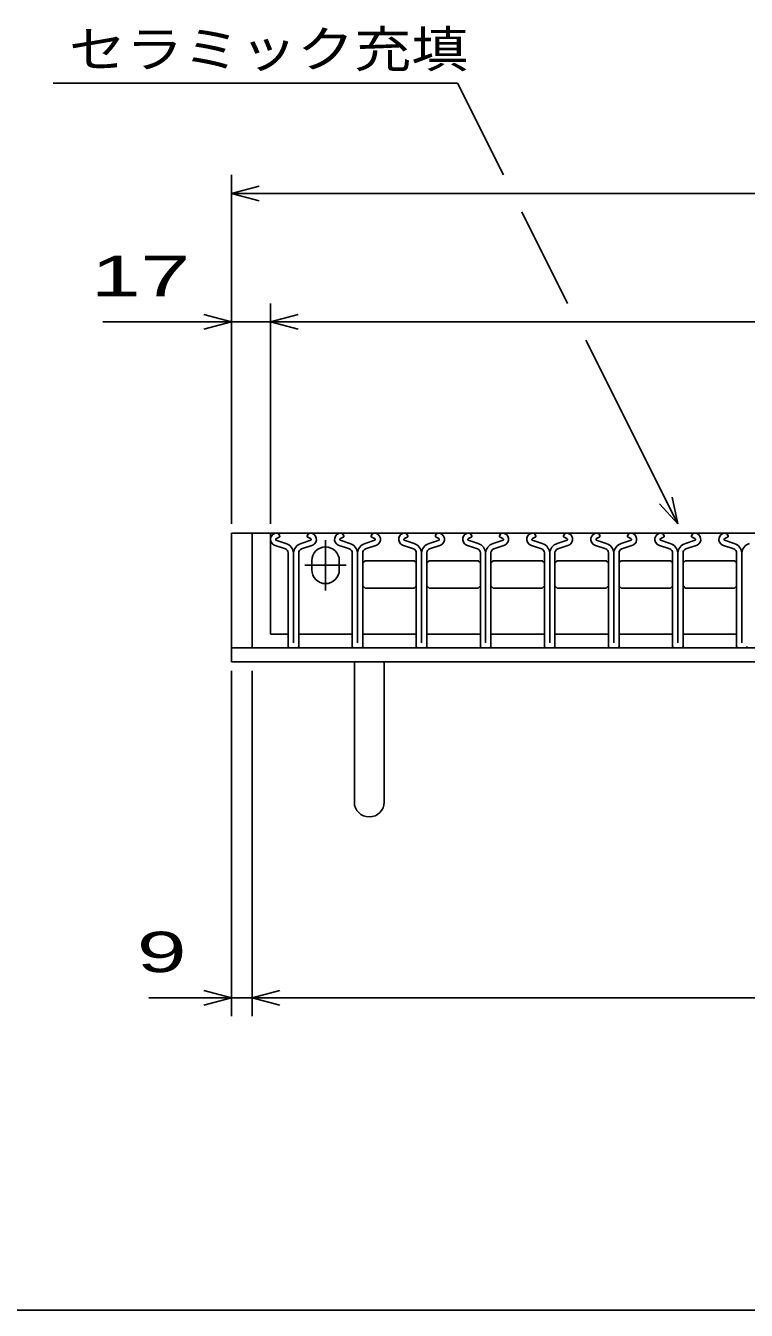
# Model space of a CAD drawing. Units: millimetres, scale not verified. Extents: x -1456 to 1389, y -1026 to 839.
# Drawn here: x -1034 to -720, y -921 to -362 of the extents above; entities that cross this region are included whole.
import ezdxf
from ezdxf.enums import TextEntityAlignment as Align

# ---------------------------------------------------------------- set-up
doc = ezdxf.new("R2010")
doc.units = ezdxf.units.MM
doc.header["$LTSCALE"] = 8
for name, color, linetype, lineweight in [('0_2', 150, 'Continuous', 25), ('16', 3, 'Continuous', 25), ('19', 6, 'Continuous', 25), ('22', 2, 'Continuous', 25)]:
    doc.layers.add(name, color=color, linetype=linetype, lineweight=lineweight)
doc.styles.add('ベクトル', font='')
doc.styles.get('ベクトル').set_extended_font_data('ベクトル')

msp = doc.modelspace()

# ---------------------------------------------------------------- linework, layer by layer
at = {"layer": '0_2'}
msp.add_line((1388.8, -921.2), (-1379.2, -921.2), dxfattribs=at)
at = {"layer": '16'}
for p, q in [((-927, -582.7), (-433, -582.7)), ((-927, -582.7), (-927, -626.7)), ((-920.299, -587.228), (-924.619, -585.708)), ((-924.46, -585.013), (-923.02, -584.313)), ((-923.02, -584.313), (-923.02, -584.083)), ((-909.402, -585.708), (-913.722, -587.228)), ((-911.001, -584.083), (-911.001, -584.313)), ((-911.001, -584.313), (-909.561, -585.013)), ((-903.05, -585.7), (-903.05, -607.7)), ((-892.399, -587.228), (-896.719, -585.708)), ((-896.56, -585.013), (-895.12, -584.313)), ((-895.12, -584.313), (-895.12, -584.083)), ((-881.502, -585.708), (-885.822, -587.228)), ((-883.101, -584.083), (-883.101, -584.313)), ((-883.101, -584.313), (-881.661, -585.013)), ((-864.499, -587.228), (-868.819, -585.708)), ((-868.66, -585.013), (-867.22, -584.313)), ((-867.22, -584.313), (-867.22, -584.083)), ((-853.602, -585.708), (-857.922, -587.228)), ((-855.201, -584.083), (-855.201, -584.313)), ((-855.201, -584.313), (-853.761, -585.013)), ((-836.599, -587.228), (-840.919, -585.708)), ((-840.76, -585.013), (-839.32, -584.313)), ((-839.32, -584.313), (-839.32, -584.083)), ((-825.702, -585.708), (-830.022, -587.228)), ((-827.301, -584.083), (-827.301, -584.313)), ((-827.301, -584.313), (-825.861, -585.013)), ((-808.699, -587.228), (-813.019, -585.708)), ((-812.86, -585.013), (-811.42, -584.313)), ((-811.42, -584.313), (-811.42, -584.083)), ((-797.802, -585.708), (-802.122, -587.228)), ((-799.401, -584.083), (-799.401, -584.313)), ((-799.401, -584.313), (-797.961, -585.013)), ((-780.799, -587.228), (-785.119, -585.708)), ((-784.96, -585.013), (-783.52, -584.313)), ((-783.52, -584.313), (-783.52, -584.083)), ((-769.902, -585.708), (-774.222, -587.228)), ((-771.501, -584.083), (-771.501, -584.313)), ((-771.501, -584.313), (-770.061, -585.013)), ((-752.899, -587.228), (-757.219, -585.708)), ((-757.06, -585.013), (-755.62, -584.313)), ((-755.62, -584.313), (-755.62, -584.083)), ((-742.002, -585.708), (-746.322, -587.228)), ((-743.601, -584.083), (-743.601, -584.313)), ((-743.601, -584.313), (-742.161, -585.013)), ((-724.999, -587.228), (-729.319, -585.708)), ((-729.16, -585.013), (-727.72, -584.313)), ((-727.72, -584.313), (-727.72, -584.083)), ((-925.379, -587.879), (-920.509, -589.589)), ((-919.31, -591.292), (-919.31, -632.012)), ((-917, -630.41), (-917, -591.34)), ((-914.71, -632.012), (-914.71, -591.292)), ((-913.512, -589.589), (-908.642, -587.879)), ((-897.479, -587.879), (-892.609, -589.589)), ((-891.41, -591.292), (-891.41, -632.012)), ((-889.1, -630.41), (-889.1, -591.34)), ((-886.81, -632.012), (-886.81, -591.292)), ((-885.612, -589.589), (-880.742, -587.879)), ((-869.579, -587.879), (-864.709, -589.589)), ((-863.51, -591.292), (-863.51, -632.012)), ((-861.2, -630.41), (-861.2, -591.34)), ((-858.91, -632.012), (-858.91, -591.292)), ((-857.712, -589.589), (-852.842, -587.879)), ((-841.679, -587.879), (-836.809, -589.589)), ((-835.61, -591.292), (-835.61, -632.012)), ((-833.3, -630.41), (-833.3, -591.34)), ((-831.01, -632.012), (-831.01, -591.292)), ((-829.812, -589.589), (-824.942, -587.879)), ((-813.779, -587.879), (-808.909, -589.589)), ((-807.71, -591.292), (-807.71, -632.012)), ((-805.4, -630.41), (-805.4, -591.34)), ((-803.11, -632.012), (-803.11, -591.292)), ((-801.912, -589.589), (-797.042, -587.879)), ((-785.879, -587.879), (-781.009, -589.589)), ((-779.81, -591.292), (-779.81, -632.012)), ((-777.5, -630.41), (-777.5, -591.34)), ((-775.21, -632.012), (-775.21, -591.292)), ((-774.012, -589.589), (-769.142, -587.879)), ((-757.979, -587.879), (-753.109, -589.589)), ((-751.91, -591.292), (-751.91, -632.012)), ((-749.6, -630.41), (-749.6, -591.34)), ((-747.31, -632.012), (-747.31, -591.292)), ((-746.112, -589.589), (-741.242, -587.879)), ((-730.079, -587.879), (-725.209, -589.589)), ((-724.01, -591.292), (-724.01, -632.012)), ((-721.7, -630.41), (-721.7, -591.34)), ((-912.05, -596.7), (-894.05, -596.7)), ((-909.05, -594.7), (-909.05, -598.7)), ((-897.05, -598.7), (-897.05, -594.7)), ((-886.85, -595.7), (-885.85, -594.7)), ((-885.85, -594.7), (-864.45, -594.7)), ((-864.45, -594.7), (-863.45, -595.7)), ((-858.95, -595.7), (-857.95, -594.7)), ((-857.95, -594.7), (-836.55, -594.7)), ((-836.55, -594.7), (-835.55, -595.7)), ((-831.05, -595.7), (-830.05, -594.7)), ((-830.05, -594.7), (-808.65, -594.7)), ((-808.65, -594.7), (-807.65, -595.7)), ((-803.15, -595.7), (-802.15, -594.7)), ((-802.15, -594.7), (-780.75, -594.7)), ((-780.75, -594.7), (-779.75, -595.7)), ((-775.25, -595.7), (-774.25, -594.7)), ((-774.25, -594.7), (-752.85, -594.7)), ((-752.85, -594.7), (-751.85, -595.7)), ((-747.35, -595.7), (-746.35, -594.7)), ((-746.35, -594.7), (-724.95, -594.7)), ((-724.95, -594.7), (-723.95, -595.7)), ((-885.85, -606.7), (-886.85, -605.7)), ((-864.45, -606.7), (-885.85, -606.7)), ((-863.45, -605.7), (-864.45, -606.7)), ((-857.95, -606.7), (-858.95, -605.7)), ((-836.55, -606.7), (-857.95, -606.7)), ((-835.55, -605.7), (-836.55, -606.7)), ((-830.05, -606.7), (-831.05, -605.7)), ((-808.65, -606.7), (-830.05, -606.7)), ((-807.65, -605.7), (-808.65, -606.7)), ((-802.15, -606.7), (-803.15, -605.7)), ((-780.75, -606.7), (-802.15, -606.7)), ((-779.75, -605.7), (-780.75, -606.7)), ((-774.25, -606.7), (-775.25, -605.7)), ((-752.85, -606.7), (-774.25, -606.7)), ((-751.85, -605.7), (-752.85, -606.7)), ((-746.35, -606.7), (-747.35, -605.7)), ((-724.95, -606.7), (-746.35, -606.7)), ((-723.95, -605.7), (-724.95, -606.7)), ((-927, -626.7), (-919.3, -626.7)), ((-914.7, -626.7), (-891.4, -626.7)), ((-886.8, -626.7), (-863.5, -626.7)), ((-858.9, -626.7), (-835.6, -626.7)), ((-831, -626.7), (-807.7, -626.7)), ((-803.1, -626.7), (-779.8, -626.7)), ((-775.2, -626.7), (-751.9, -626.7)), ((-747.3, -626.7), (-724, -626.7)), ((-918.61, -632.712), (-915.41, -632.712)), ((-890.71, -632.712), (-887.51, -632.712)), ((-862.81, -632.712), (-859.61, -632.712)), ((-834.91, -632.712), (-831.71, -632.712)), ((-807.01, -632.712), (-803.81, -632.712)), ((-779.11, -632.712), (-775.91, -632.712)), ((-751.21, -632.712), (-748.01, -632.712)), ((-723.31, -632.712), (-720.11, -632.712))]:
    msp.add_line(p, q, dxfattribs=at)
for centre, radius, start, end in [((-924.31, -585.4), 2.7, 90.98, 246.68), ((-924.295, -585.416), 0.44, 111.91, 222.33), ((-924.469, -584.146), 1.45, 2.5, 85.55), ((-921.59, -591.643), 4.6, 3.78, 73.7), ((-912.431, -591.643), 4.6, 106.3, 176.22), ((-909.552, -584.146), 1.45, 94.45, 177.5), ((-909.711, -585.4), 2.7, 293.32, 89.02002), ((-909.726, -585.416), 0.44, 317.67, 68.08999), ((-896.41, -585.4), 2.7, 90.98, 246.68), ((-896.395, -585.416), 0.44, 111.91, 222.33), ((-896.569, -584.146), 1.45, 2.5, 85.55), ((-893.69, -591.643), 4.6, 3.78, 73.7), ((-884.531, -591.643), 4.6, 106.3, 176.22), ((-881.652, -584.146), 1.45, 94.45, 177.5), ((-881.811, -585.4), 2.7, 293.32, 89.02002), ((-881.826, -585.416), 0.44, 317.67, 68.08999), ((-868.51, -585.4), 2.7, 90.98, 246.68), ((-868.495, -585.416), 0.44, 111.91, 222.33), ((-868.669, -584.146), 1.45, 2.5, 85.55), ((-865.79, -591.643), 4.6, 3.78, 73.7), ((-856.631, -591.643), 4.6, 106.3, 176.22), ((-853.752, -584.146), 1.45, 94.45, 177.5), ((-853.911, -585.4), 2.7, 293.32, 89.02002), ((-853.926, -585.416), 0.44, 317.67, 68.08999), ((-840.61, -585.4), 2.7, 90.98, 246.68), ((-840.595, -585.416), 0.44, 111.91, 222.33), ((-840.769, -584.146), 1.45, 2.5, 85.55), ((-837.89, -591.643), 4.6, 3.78, 73.7), ((-828.731, -591.643), 4.6, 106.3, 176.22), ((-825.852, -584.146), 1.45, 94.45, 177.5), ((-826.011, -585.4), 2.7, 293.32, 89.02002), ((-826.026, -585.416), 0.44, 317.67, 68.08999), ((-812.71, -585.4), 2.7, 90.98, 246.68), ((-812.695, -585.416), 0.44, 111.91, 222.33), ((-812.869, -584.146), 1.45, 2.5, 85.55), ((-809.99, -591.643), 4.6, 3.78, 73.7), ((-800.831, -591.643), 4.6, 106.3, 176.22), ((-797.952, -584.146), 1.45, 94.45, 177.5), ((-798.111, -585.4), 2.7, 293.32, 89.02002), ((-798.126, -585.416), 0.44, 317.67, 68.08999), ((-784.81, -585.4), 2.7, 90.98, 246.68), ((-784.795, -585.416), 0.44, 111.91, 222.33), ((-784.969, -584.146), 1.45, 2.5, 85.55), ((-782.09, -591.643), 4.6, 3.78, 73.7), ((-772.931, -591.643), 4.6, 106.3, 176.22), ((-770.052, -584.146), 1.45, 94.45, 177.5), ((-770.211, -585.4), 2.7, 293.32, 89.02002), ((-770.226, -585.416), 0.44, 317.67, 68.08999), ((-756.91, -585.4), 2.7, 90.98, 246.68), ((-756.895, -585.416), 0.44, 111.91, 222.33), ((-757.069, -584.146), 1.45, 2.5, 85.55), ((-754.19, -591.643), 4.6, 3.78, 73.7), ((-745.031, -591.643), 4.6, 106.3, 176.22), ((-742.152, -584.146), 1.45, 94.45, 177.5), ((-742.311, -585.4), 2.7, 293.32, 89.02002), ((-742.326, -585.416), 0.44, 317.67, 68.08999), ((-729.01, -585.4), 2.7, 90.98, 246.68), ((-728.995, -585.416), 0.44, 111.91, 222.33), ((-729.169, -584.146), 1.45, 2.5, 85.55), ((-726.29, -591.643), 4.6, 3.78, 73.7), ((-717.131, -591.643), 4.6, 106.3, 176.22), ((-921.109, -591.289), 1.8, 0, 70.58), ((-912.912, -591.289), 1.8, 109.42, 180), ((-903.05, -594.7), 6, 0, 180), ((-893.209, -591.289), 1.8, 0, 70.58), ((-885.012, -591.289), 1.8, 109.42, 180), ((-865.309, -591.289), 1.8, 0, 70.58), ((-857.112, -591.289), 1.8, 109.42, 180), ((-837.409, -591.289), 1.8, 0, 70.58), ((-829.212, -591.289), 1.8, 109.42, 180), ((-809.509, -591.289), 1.8, 0, 70.58), ((-801.312, -591.289), 1.8, 109.42, 180), ((-781.609, -591.289), 1.8, 0, 70.58), ((-773.412, -591.289), 1.8, 109.42, 180), ((-753.709, -591.289), 1.8, 0, 70.58), ((-745.512, -591.289), 1.8, 109.42, 180), ((-725.809, -591.289), 1.8, 0, 70.58), ((-903.05, -598.7), 6, 180, 0), ((-918.61, -632.012), 0.7, 180, 270), ((-915.41, -632.012), 0.7, 270, 0), ((-890.71, -632.012), 0.7, 180, 270), ((-887.51, -632.012), 0.7, 270, 0), ((-862.81, -632.012), 0.7, 180, 270), ((-859.61, -632.012), 0.7, 270, 0), ((-834.91, -632.012), 0.7, 180, 270), ((-831.71, -632.012), 0.7, 270, 0), ((-807.01, -632.012), 0.7, 180, 270), ((-803.81, -632.012), 0.7, 270, 0), ((-779.11, -632.012), 0.7, 180, 270), ((-775.91, -632.012), 0.7, 270, 0), ((-751.21, -632.012), 0.7, 180, 270), ((-748.01, -632.012), 0.7, 270, 0), ((-723.31, -632.012), 0.7, 180, 270), ((-720.11, -632.012), 0.7, 270, 0)]:
    msp.add_arc(centre, radius, start, end, dxfattribs=at)
at = {"layer": '19'}
for p, q in [((-927, -582.7), (-944, -582.7)), ((-944, -582.7), (-944, -638.7)), ((-935, -632.7), (-935, -582.7)), ((-935, -632.7), (-944, -632.7)), ((-425, -632.7), (-935, -632.7)), ((-944, -638.7), (-416, -638.7)), ((-890.5, -638.7), (-890.5, -699.81)), ((-877.5, -699.81), (-877.5, -638.7))]:
    msp.add_line(p, q, dxfattribs=at)
msp.add_arc((-884, -699.81), 6.5, 180, 0, dxfattribs=at)
at = {"layer": '22', "color": 4}
for p, q in [((-1021.6, -386.7), (-845.6, -386.7)), ((-825.6, -426.7), (-845.6, -386.7)), ((-944, -578.7), (-944, -426.7)), ((-944, -434.7), (-932, -431.5)), ((-932, -437.9), (-944, -434.7)), ((-944, -434.7), (-416, -434.7)), ((-797.6, -482.7), (-817.6, -442.7)), ((-944, -578.7), (-944, -482.7)), ((-927, -578.7), (-927, -482.7)), ((-1000, -490.7), (-944, -490.7)), ((-944, -490.7), (-956, -487.5)), ((-956, -493.9), (-944, -490.7)), ((-944, -490.7), (-927, -490.7)), ((-927, -490.7), (-915, -487.5)), ((-915, -493.9), (-927, -490.7)), ((-927, -490.7), (-433, -490.7)), ((-749.6, -578.7), (-789.6, -498.7)), ((-749.6, -578.7), (-757.6, -569.9)), ((-749.6, -578.7), (-752, -567.02)), ((-944, -793.1), (-944, -642.7)), ((-935, -793.1), (-935, -642.7)), ((-944, -785.1), (-956, -781.9)), ((-935, -785.1), (-923, -781.9)), ((-980, -785.1), (-944, -785.1)), ((-956, -788.3), (-944, -785.1)), ((-944, -785.1), (-935, -785.1)), ((-923, -788.3), (-935, -785.1)), ((-935, -785.1), (-425, -785.1))]:
    msp.add_line(p, q, dxfattribs=at)

# ---------------------------------------------------------------- texts
at = {"layer": '22', "style": 'ベクトル'}
for s, height, width, p in [('セラミック充填', 15.84, 1.15, (-1014.8, -371.9)), (' 17 ', 17.6, 1.65, (-1016, -470.7)), (' 9 ', 17.6, 1.65, (-996, -765.1))]:
    msp.add_text(s, height=height, dxfattribs=dict(at, width=width)).set_placement(p, align=Align.MIDDLE_LEFT)

doc.saveas('drawing.dxf')
